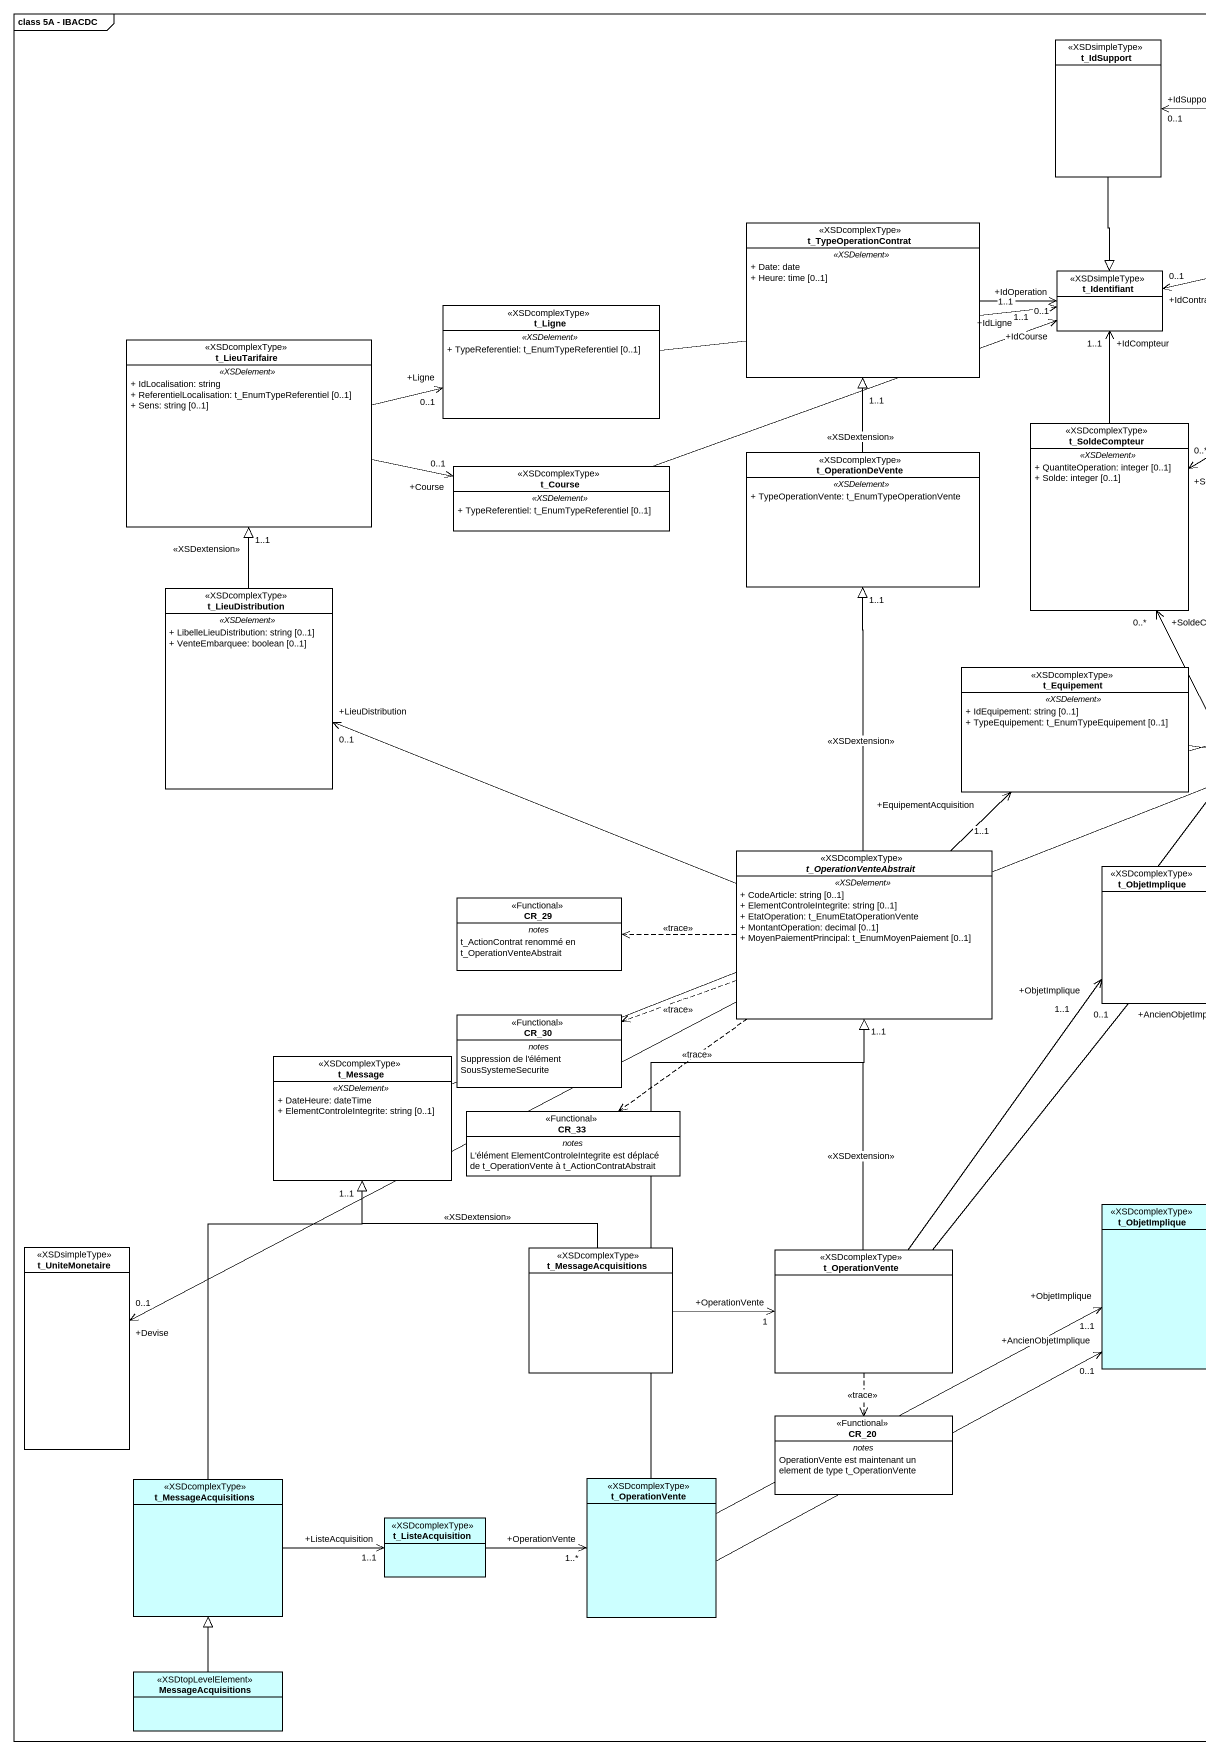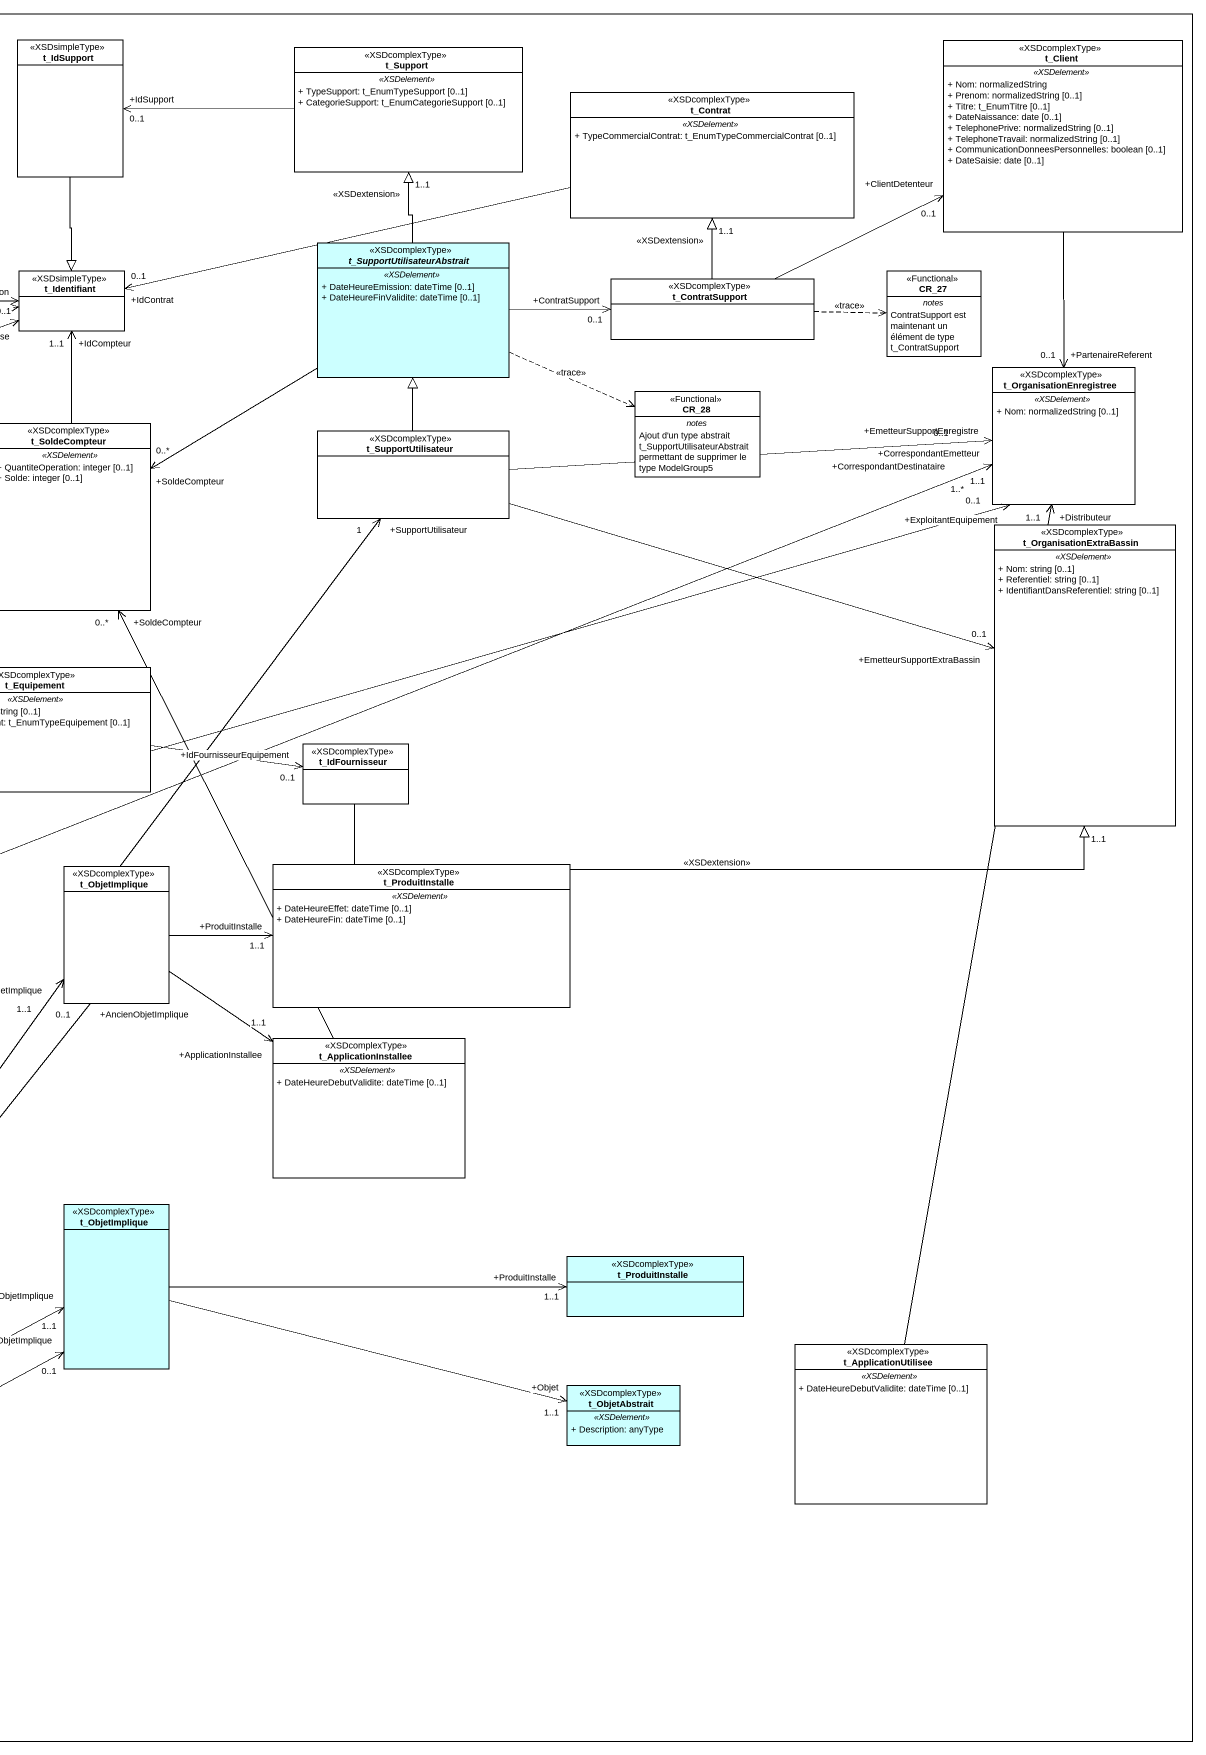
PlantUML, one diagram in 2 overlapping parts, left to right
@startuml
mainframe class 5A - IBACDC
hide circle
hide empty members
skinparam classAttributeIconSize 0
class t_IdSupport <<XSDsimpleType>>
class t_Support <<XSDcomplexType>> {
  .. <<XSDelement>> ..
  + TypeSupport: t_EnumTypeSupport [0..1]
  + CategorieSupport: t_EnumCategorieSupport [0..1]
}
class t_Client <<XSDcomplexType>> {
  .. <<XSDelement>> ..
  + Nom: normalizedString
  + Prenom: normalizedString [0..1]
  + Titre: t_EnumTitre [0..1]
  + DateNaissance: date [0..1]
  + TelephonePrive: normalizedString [0..1]
  + TelephoneTravail: normalizedString [0..1]
  + CommunicationDonneesPersonnelles: boolean [0..1]
  + DateSaisie: date [0..1]
}
class t_Contrat <<XSDcomplexType>> {
  .. <<XSDelement>> ..
  + TypeCommercialContrat: t_EnumTypeCommercialContrat [0..1]
}
class t_TypeOperationContrat <<XSDcomplexType>> {
  .. <<XSDelement>> ..
  + Date: date
  + Heure: time [0..1]
}
abstract class t_SupportUtilisateurAbstrait <<XSDcomplexType>> #CCFFFF {
  .. <<XSDelement>> ..
  + DateHeureEmission: dateTime [0..1]
  + DateHeureFinValidite: dateTime [0..1]
}
class t_Identifiant <<XSDsimpleType>>
class t_ContratSupport <<XSDcomplexType>>
class CR_27 <<Functional>> {
  -- notes --
  ContratSupport est maintenant un élément de type t_ContratSupport
}
class t_Ligne <<XSDcomplexType>> {
  .. <<XSDelement>> ..
  + TypeReferentiel: t_EnumTypeReferentiel [0..1]
}
class t_LieuTarifaire <<XSDcomplexType>> {
  .. <<XSDelement>> ..
  + IdLocalisation: string
  + ReferentielLocalisation: t_EnumTypeReferentiel [0..1]
  + Sens: string [0..1]
}
class CR_28 <<Functional>> {
  -- notes --
  Ajout d'un type abstrait t_SupportUtilisateurAbstrait permettant de supprimer le type ModelGroup5
}
class t_OrganisationEnregistree <<XSDcomplexType>> {
  .. <<XSDelement>> ..
  + Nom: normalizedString [0..1]
}
class t_SoldeCompteur <<XSDcomplexType>> {
  .. <<XSDelement>> ..
  + QuantiteOperation: integer [0..1]
  + Solde: integer [0..1]
}
class t_SupportUtilisateur <<XSDcomplexType>>
class t_Course <<XSDcomplexType>> {
  .. <<XSDelement>> ..
  + TypeReferentiel: t_EnumTypeReferentiel [0..1]
}
class t_OperationDeVente <<XSDcomplexType>> {
  .. <<XSDelement>> ..
  + TypeOperationVente: t_EnumTypeOperationVente
}
class t_OrganisationExtraBassin <<XSDcomplexType>> {
  .. <<XSDelement>> ..
  + Nom: string [0..1]
  + Referentiel: string [0..1]
  + IdentifiantDansReferentiel: string [0..1]
}
class t_LieuDistribution <<XSDcomplexType>> {
  .. <<XSDelement>> ..
  + LibelleLieuDistribution: string [0..1]
  + VenteEmbarquee: boolean [0..1]
}
class t_Equipement <<XSDcomplexType>> {
  .. <<XSDelement>> ..
  + IdEquipement: string [0..1]
  + TypeEquipement: t_EnumTypeEquipement [0..1]
}
class t_IdFournisseur <<XSDcomplexType>>
abstract class t_OperationVenteAbstrait <<XSDcomplexType>> {
  .. <<XSDelement>> ..
  + CodeArticle: string [0..1]
  + ElementControleIntegrite: string [0..1]
  + EtatOperation: t_EnumEtatOperationVente
  + MontantOperation: decimal [0..1]
  + MoyenPaiementPrincipal: t_EnumMoyenPaiement [0..1]
}
class CR_29 <<Functional>> {
  -- notes --
  t_ActionContrat renommé en t_OperationVenteAbstrait
}
class t_ObjetImplique <<XSDcomplexType>>
class t_ProduitInstalle <<XSDcomplexType>> {
  .. <<XSDelement>> ..
  + DateHeureEffet: dateTime [0..1]
  + DateHeureFin: dateTime [0..1]
}
class CR_30 <<Functional>> {
  -- notes --
  Suppression de l'élément SousSystemeSecurite
}
class t_Message <<XSDcomplexType>> {
  .. <<XSDelement>> ..
  + DateHeure: dateTime
  + ElementControleIntegrite: string [0..1]
}
class t_ApplicationInstallee <<XSDcomplexType>> {
  .. <<XSDelement>> ..
  + DateHeureDebutValidite: dateTime [0..1]
}
class CR_33 <<Functional>> {
  -- notes --
  L'élément ElementControleIntegrite est déplacé de t_OperationVente à t_ActionContratAbstrait
}
class "t_ObjetImplique" as t_ObjetImplique_2 <<XSDcomplexType>> #CCFFFF
class t_UniteMonetaire <<XSDsimpleType>>
class t_MessageAcquisitions <<XSDcomplexType>>
class t_OperationVente <<XSDcomplexType>>
class "t_ProduitInstalle" as t_ProduitInstalle_2 <<XSDcomplexType>> #CCFFFF
class t_ApplicationUtilisee <<XSDcomplexType>> {
  .. <<XSDelement>> ..
  + DateHeureDebutValidite: dateTime [0..1]
}
class t_ObjetAbstrait <<XSDcomplexType>> #CCFFFF {
  .. <<XSDelement>> ..
  + Description: anyType
}
class CR_20 <<Functional>> {
  -- notes --
  OperationVente est maintenant un element de type t_OperationVente
}
class "t_MessageAcquisitions" as t_MessageAcquisitions_2 <<XSDcomplexType>> #CCFFFF
class "t_OperationVente" as t_OperationVente_2 <<XSDcomplexType>> #CCFFFF
class t_ListeAcquisition <<XSDcomplexType>> #CCFFFF
class MessageAcquisitions <<XSDtopLevelElement>> #CCFFFF
t_IdSupport --|> t_Identifiant
t_Support -left-> "+IdSupport\n0..1" t_IdSupport
t_Client --> "+PartenaireReferent\n0..1" t_OrganisationEnregistree
t_Contrat -left-> "+IdContrat\n0..1" t_Identifiant
t_TypeOperationContrat -right-> "+IdOperation\n0..1" t_Identifiant
t_SupportUtilisateurAbstrait -up-|> "1..1" t_Support : <<XSDextension>>
t_SupportUtilisateurAbstrait -right-> "+ContratSupport\n0..1" t_ContratSupport
t_SupportUtilisateurAbstrait .right.> CR_28 : <<trace>>
t_SupportUtilisateurAbstrait --> "+SoldeCompteur\n0..*" t_SoldeCompteur
t_ContratSupport -right-> "+ClientDetenteur\n0..1" t_Client
t_ContratSupport -up-|> "1..1" t_Contrat : <<XSDextension>>
t_ContratSupport .right.> CR_27 : <<trace>>
t_Ligne -right-> "+IdLigne\n1..1" t_Identifiant
t_LieuTarifaire -right-> "+Ligne\n0..1" t_Ligne
t_LieuTarifaire -right-> "+Course\n0..1" t_Course
t_SoldeCompteur -up-> "+IdCompteur\n1..1" t_Identifiant
t_SupportUtilisateur -up-|> t_SupportUtilisateurAbstrait
t_SupportUtilisateur -right-> "+EmetteurSupportEnregistre\n0..1" t_OrganisationEnregistree
t_SupportUtilisateur -right-> "+EmetteurSupportExtraBassin\n0..1" t_OrganisationExtraBassin
t_Course -right-> "+IdCourse\n1..1" t_Identifiant
t_OperationDeVente -up-|> "1..1" t_TypeOperationContrat : <<XSDextension>>
t_LieuDistribution -up-|> "1..1" t_LieuTarifaire : <<XSDextension>>
t_Equipement -right-> "+ExploitantEquipement\n0..1" t_OrganisationEnregistree
t_Equipement -right-> "+IdFournisseurEquipement\n0..1" t_IdFournisseur
t_IdFournisseur -right-|> "1..1" t_OrganisationExtraBassin : <<XSDextension>>
t_OperationVenteAbstrait -up-|> "1..1" t_OperationDeVente : <<XSDextension>>
t_OperationVenteAbstrait -left-> "+LieuDistribution\n0..1" t_LieuDistribution
t_OperationVenteAbstrait -up-> "+EquipementAcquisition\n1..1" t_Equipement
t_OperationVenteAbstrait .left.> CR_29 : <<trace>>
t_OperationVenteAbstrait .left.> CR_30 : <<trace>>
t_OperationVenteAbstrait ..> CR_33 : <<trace>>
t_OperationVenteAbstrait -left-> "+Devise\n0..1" t_UniteMonetaire
t_ObjetImplique -up-> "+SupportUtilisateur\n1" t_SupportUtilisateur
t_ObjetImplique -right-> "+ProduitInstalle\n1..1" t_ProduitInstalle
t_ObjetImplique --> "+ApplicationInstallee\n1..1" t_ApplicationInstallee
t_Message -right-> "+CorrespondantEmetteur\n1..1" t_OrganisationEnregistree
t_Message -right-> "+CorrespondantDestinataire\n1..*" t_OrganisationEnregistree
t_ApplicationInstallee -up-> "+SoldeCompteur\n0..*" t_SoldeCompteur
t_ObjetImplique_2 -right-> "+ProduitInstalle\n1..1" t_ProduitInstalle_2
t_ObjetImplique_2 -right-> "+Objet\n1..1" t_ObjetAbstrait
t_MessageAcquisitions -up-|> "1..1" t_Message : <<XSDextension>>
t_MessageAcquisitions -right-> "+OperationVente\n1" t_OperationVente
t_OperationVente -up-|> "1..1" t_OperationVenteAbstrait : <<XSDextension>>
t_OperationVente -up- "+AncienObjetImplique\n0..1" t_ObjetImplique
t_OperationVente -up-> "+ObjetImplique\n1..1" t_ObjetImplique
t_OperationVente ..> CR_20 : <<trace>>
t_ApplicationUtilisee -up-> "+Distributeur\n1..1" t_OrganisationEnregistree
t_MessageAcquisitions_2 -up-|> t_Message
t_MessageAcquisitions_2 -right-> "+ListeAcquisition\n1..1" t_ListeAcquisition
t_OperationVente_2 -up-|> t_OperationVenteAbstrait
t_OperationVente_2 -right-> "+ObjetImplique\n1..1" t_ObjetImplique_2
t_OperationVente_2 -right-> "+AncienObjetImplique\n0..1" t_ObjetImplique_2
t_ListeAcquisition -right-> "+OperationVente\n1..*" t_OperationVente_2
MessageAcquisitions -up-|> t_MessageAcquisitions_2
@enduml
